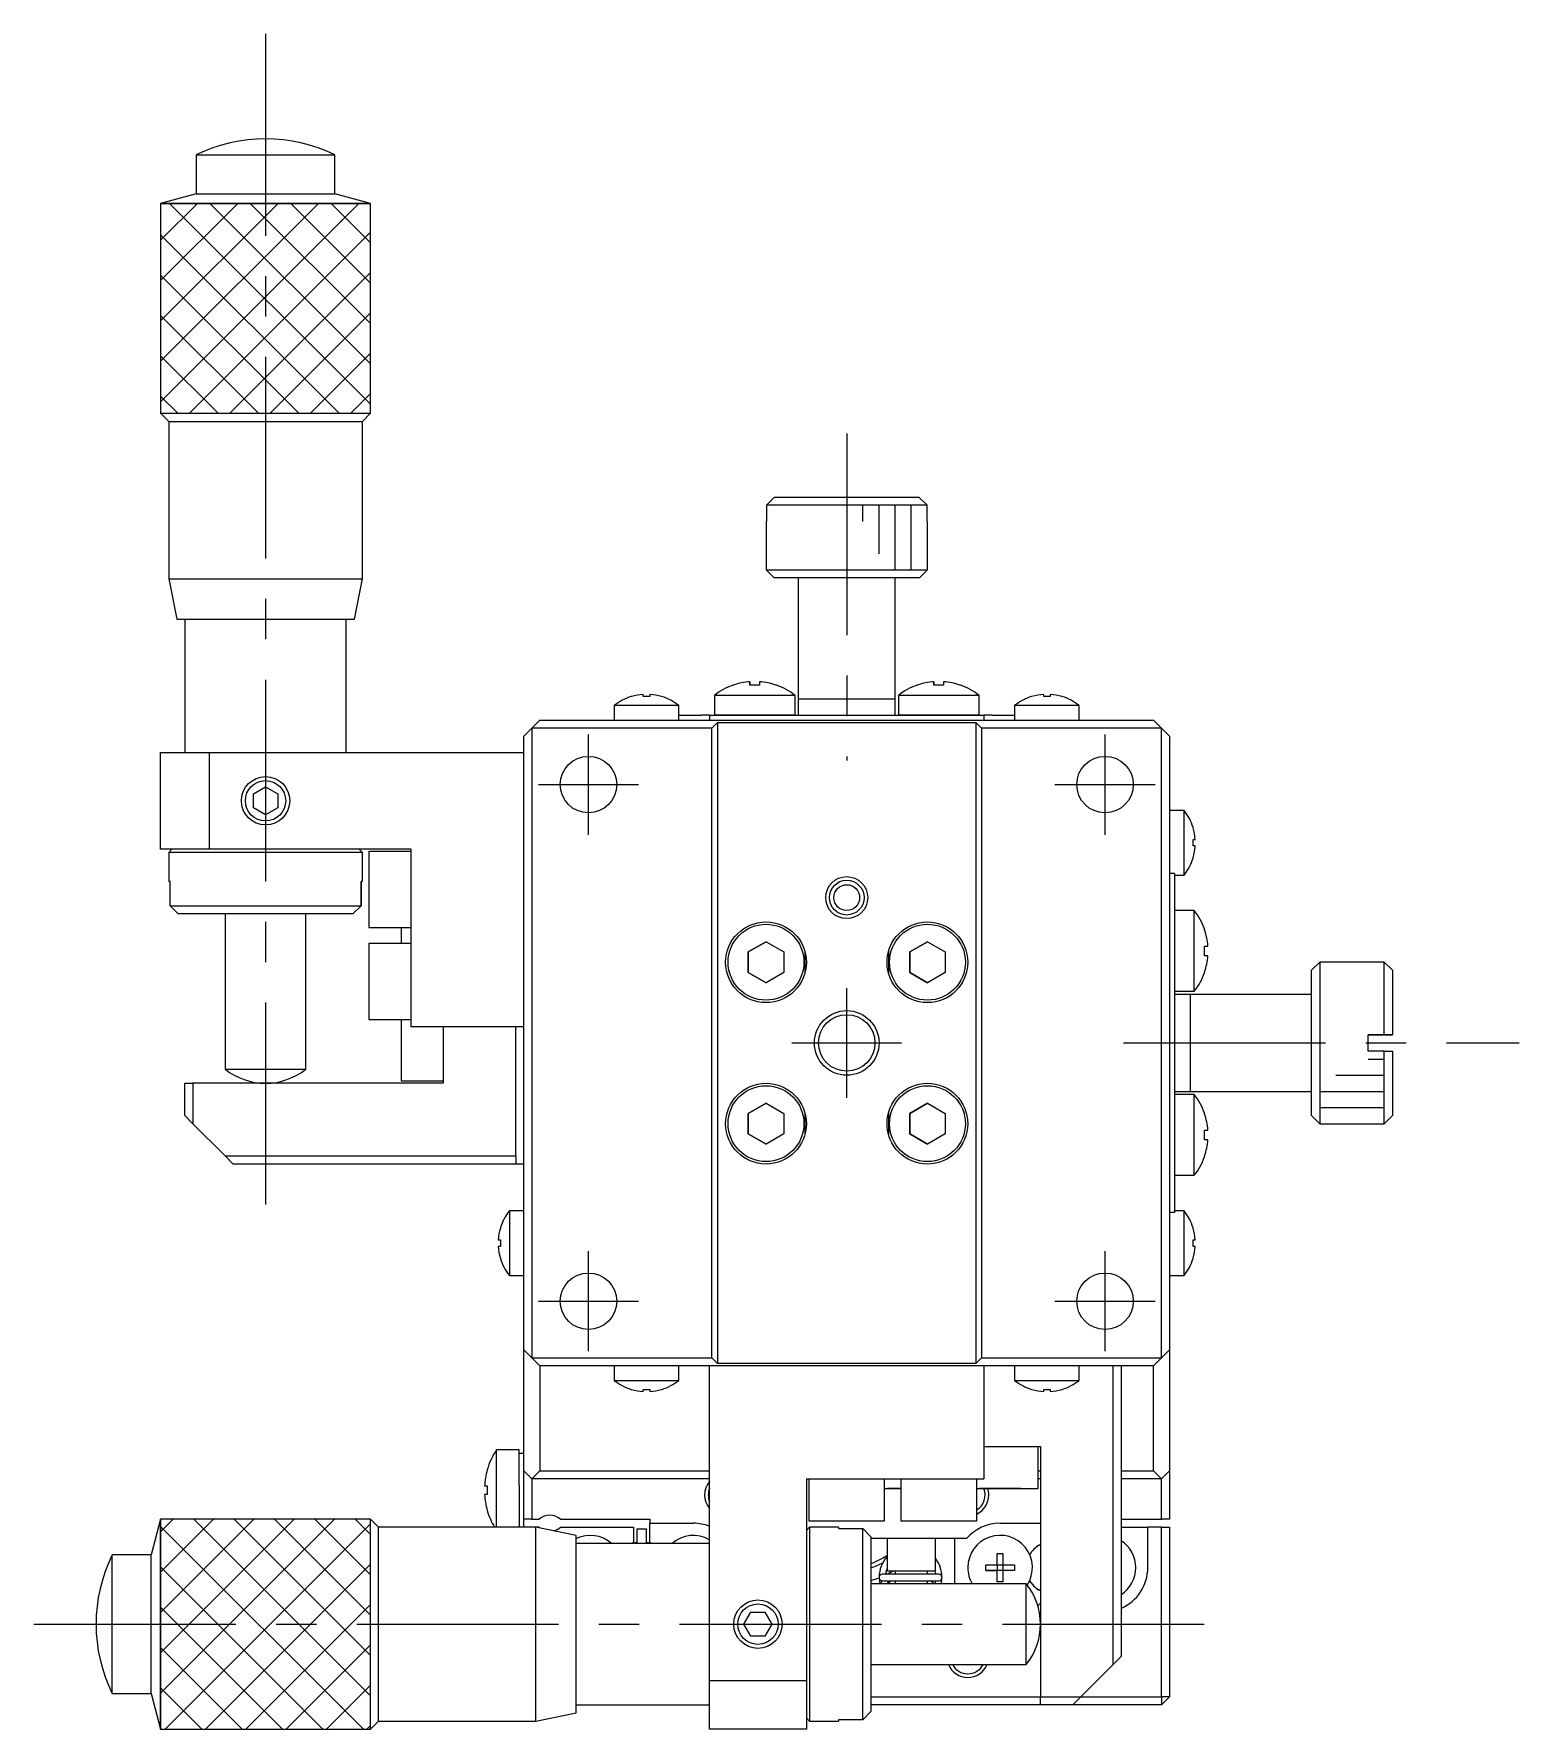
# Model space of a CAD drawing. Extents: x -314 to 359, y 3 to 518.
# Drawn here: x 267.4 to 359.4, y 227.7 to 332.7 of the extents above; entities that cross this region are included whole.
import ezdxf

# ---------------------------------------------------------------- set-up
doc = ezdxf.new("R2010")
doc.units = 0
doc.header["$LTSCALE"] = 10
doc.linetypes.add('CENTER', pattern=[2, 1.25, -0.25, 0.25, -0.25])
doc.linetypes.add('DASHED', pattern=[3.5, 2, -1.5])
doc.layers.get('0').update_dxf_attribs({"linetype": 'CONTINUOUS'})
doc.layers.add('CENTER', color=1, linetype='CENTER')

msp = doc.modelspace()

# ---------------------------------------------------------------- linework, layer by layer
at = {"color": 7, "linetype": 'CONTINUOUS'}
for p, q in [((277.415951, 325.180772), (282.626076, 325.180772)), ((277.415951, 325.180772), (277.415951, 322.770261)), ((282.626076, 325.180772), (286.015951, 325.180772)), ((286.015951, 322.770261), (286.015951, 325.180772)), ((277.415951, 322.770261), (275.215952, 322.180773)), ((277.415951, 322.770261), (282.626076, 322.770261)), ((282.626076, 322.770261), (286.015951, 322.770261)), ((288.21595, 322.180773), (286.015951, 322.770261)), ((275.215952, 322.180773), (283.091721, 322.180773)), ((275.215952, 322.180773), (275.215952, 309.180772)), ((283.091721, 322.180773), (288.21595, 322.180773)), ((288.21595, 309.180772), (288.21595, 322.180773)), ((275.215952, 309.180772), (283.091721, 309.180772)), ((275.215952, 309.180772), (275.715955, 308.68077)), ((283.091721, 309.180772), (288.21595, 309.180772)), ((287.715947, 308.68077), (288.21595, 309.180772)), ((275.715955, 308.68077), (282.985892, 308.68077)), ((275.715955, 308.68077), (275.715955, 298.930765)), ((282.985892, 308.68077), (287.715947, 308.68077)), ((287.715947, 298.930765), (287.715947, 308.68077)), ((312.741014, 303.480766), (313.243815, 303.980766)), ((312.741014, 303.480766), (312.741014, 302.480766)), ((322.690888, 303.480766), (312.741014, 303.480766)), ((313.243815, 303.980766), (322.188087, 303.980766)), ((322.188087, 303.980766), (322.690888, 303.480766)), ((322.690888, 302.480766), (322.690888, 303.480766)), ((312.741014, 302.480766), (312.715951, 302.480766)), ((312.715951, 302.480766), (312.715951, 299.480766)), ((322.715951, 302.480766), (322.690888, 302.480766)), ((322.715951, 299.480766), (322.715951, 302.480766)), ((312.715951, 299.480766), (322.715951, 299.480766)), ((312.715951, 299.480766), (313.215951, 298.980766)), ((322.215951, 298.980766), (322.715951, 299.480766)), ((275.715955, 298.930765), (282.985892, 298.930765)), ((275.715955, 298.930765), (276.215954, 296.430766)), ((282.985892, 298.930765), (287.715947, 298.930765)), ((287.215948, 296.430766), (287.715947, 298.930765)), ((322.215951, 298.980766), (313.215951, 298.980766)), ((314.715951, 298.980766), (313.215951, 298.980766)), ((320.715951, 298.980766), (314.715951, 298.980766)), ((320.715951, 298.980766), (314.715951, 298.980766)), ((314.715951, 298.980766), (314.715951, 291.480766)), ((322.215951, 298.980766), (320.715951, 298.980766)), ((320.715951, 291.480766), (320.715951, 298.980766)), ((276.215954, 296.430766), (282.880064, 296.430766)), ((276.715951, 296.430766), (276.715951, 288.180766)), ((282.880064, 296.430766), (287.215948, 296.430766)), ((286.715951, 288.180766), (286.715951, 296.430766)), ((310.699289, 292.346152), (310.665533, 292.346151)), ((310.699287, 292.346152), (310.665533, 292.346151)), ((311.715529, 292.346171), (311.715528, 292.558305)), ((311.715528, 292.558305), (311.715532, 292.346171)), ((312.315529, 292.346182), (311.715529, 292.346171)), ((312.315528, 292.558317), (312.315529, 292.346182)), ((313.365533, 292.346202), (313.331776, 292.346202)), ((313.365533, 292.346202), (313.331778, 292.346202)), ((322.099289, 292.346152), (322.065533, 292.346151)), ((322.099287, 292.346152), (322.065533, 292.346151)), ((323.115529, 292.346171), (323.115528, 292.558305)), ((323.115528, 292.558305), (323.115532, 292.346171)), ((323.715529, 292.346182), (323.115529, 292.346171)), ((323.715528, 292.558317), (323.715529, 292.346182)), ((324.765533, 292.346202), (324.731776, 292.346202)), ((324.765533, 292.346202), (324.731778, 292.346202)), ((305.315951, 291.078766), (303.315951, 291.078766)), ((303.315951, 291.078766), (303.315951, 290.180766)), ((304.387242, 291.636499), (304.365951, 291.636499)), ((305.115951, 291.636499), (305.115951, 291.768242)), ((305.515951, 291.636499), (305.115951, 291.636499)), ((307.315951, 291.078766), (305.315951, 291.078766)), ((305.515951, 291.768242), (305.515951, 291.636499)), ((306.265951, 291.636499), (306.24466, 291.636499)), ((307.315951, 290.180766), (307.315951, 291.078766)), ((314.515545, 291.703421), (309.515545, 291.703326)), ((309.515545, 291.703326), (309.515568, 290.480827)), ((314.515568, 290.480922), (314.515545, 291.703421)), ((320.715951, 291.480766), (314.715951, 291.480766)), ((320.715951, 291.480766), (314.715951, 291.480766)), ((314.715951, 291.480766), (314.715951, 290.480766)), ((320.715951, 290.480766), (320.715951, 291.480766)), ((325.915545, 291.703421), (320.915545, 291.703326)), ((320.915545, 291.703326), (320.915568, 290.480827)), ((325.915568, 290.480922), (325.915545, 291.703421)), ((330.115951, 291.078766), (328.115951, 291.078766)), ((328.115951, 291.078766), (328.115951, 290.180766)), ((329.187242, 291.636499), (329.165951, 291.636499)), ((329.915951, 291.636499), (329.915951, 291.768242)), ((330.315951, 291.636499), (329.915951, 291.636499)), ((332.115951, 291.078766), (330.115951, 291.078766)), ((330.315951, 291.768242), (330.315951, 291.636499)), ((331.065951, 291.636499), (331.04466, 291.636499)), ((332.115951, 290.180766), (332.115951, 291.078766)), ((298.715951, 290.180766), (298.215951, 289.680766)), ((298.715951, 290.180766), (336.715951, 290.180766)), ((307.315951, 290.480766), (308.215951, 290.480766)), ((308.215951, 290.480766), (308.715951, 290.480766)), ((309.215951, 290.480766), (308.715951, 290.480766)), ((309.215951, 290.480766), (309.215951, 290.180766)), ((309.215951, 290.480766), (311.215951, 290.480766)), ((309.365951, 289.680766), (309.715951, 290.030766)), ((314.515568, 290.480922), (309.515568, 290.480827)), ((309.715951, 290.030766), (325.715951, 290.030766)), ((309.715951, 290.030766), (309.715951, 250.330766)), ((313.315568, 290.480899), (310.715568, 290.48085)), ((313.315568, 290.480899), (310.715568, 290.48085)), ((311.215951, 290.480766), (324.215951, 290.480766)), ((314.515568, 290.480922), (313.315568, 290.480899)), ((313.315568, 290.480766), (313.315568, 290.480899)), ((325.915568, 290.480922), (320.915568, 290.480827)), ((324.715568, 290.480899), (322.115568, 290.48085)), ((324.715568, 290.480899), (322.115568, 290.48085)), ((324.215951, 290.480766), (326.215951, 290.480766)), ((325.915568, 290.480922), (324.715568, 290.480899)), ((324.715568, 290.480766), (324.715568, 290.480899)), ((325.715951, 290.030766), (326.065951, 289.680766)), ((325.715951, 290.030766), (325.715951, 250.330766)), ((326.215951, 290.480766), (326.215951, 290.180766)), ((326.715951, 290.480766), (326.215951, 290.480766)), ((326.715951, 290.480766), (327.215951, 290.480766)), ((327.215951, 290.480766), (328.115951, 290.480766)), ((337.215951, 289.680766), (336.715951, 290.180766)), ((298.215951, 289.680766), (297.715951, 289.180766)), ((297.715951, 251.180766), (297.715951, 289.180766)), ((298.215951, 289.680766), (298.215951, 250.680766)), ((309.365951, 289.680766), (298.215951, 289.680766)), ((309.365951, 250.680766), (309.365951, 289.680766)), ((326.065951, 289.680766), (326.065951, 250.680766)), ((337.215951, 289.680766), (326.065951, 289.680766)), ((337.215951, 250.680766), (337.215951, 289.680766)), ((337.715951, 289.180766), (337.215951, 289.680766)), ((337.715951, 289.180766), (337.715951, 283.580766)), ((275.215951, 282.180766), (275.215951, 288.180766)), ((275.215951, 288.180766), (278.215951, 288.180766)), ((278.215951, 288.180766), (278.215951, 282.180766)), ((278.215951, 288.180766), (297.715951, 288.180766)), ((280.965951, 285.613779), (281.715951, 286.046792)), ((280.965951, 284.747754), (280.965951, 285.613779)), ((281.715951, 286.046792), (282.465951, 285.613779)), ((282.465951, 285.613779), (282.465951, 284.747754)), ((281.715951, 284.314741), (280.965951, 284.747754)), ((282.465951, 284.747754), (281.715951, 284.314741)), ((338.61395, 284.580766), (337.715951, 284.580766)), ((338.61395, 280.580766), (338.61395, 284.580766)), ((337.715951, 283.580766), (337.715951, 281.580766)), ((339.171683, 283.509475), (339.171683, 283.530766)), ((339.171683, 282.780766), (339.303426, 282.780766)), ((339.171683, 282.380766), (339.171683, 282.780766)), ((278.215951, 282.180766), (275.215951, 282.180766)), ((275.915951, 282.180766), (275.715951, 281.980766)), ((287.715951, 281.980766), (275.715951, 281.980766)), ((275.715951, 281.980766), (275.715951, 280.180766)), ((290.715951, 282.180766), (278.215951, 282.180766)), ((287.715951, 281.980766), (287.515951, 282.180766)), ((287.715951, 280.180766), (287.715951, 281.980766)), ((288.115951, 282.030766), (288.115951, 277.330766)), ((290.715951, 282.030766), (288.115951, 282.030766)), ((290.715951, 282.180766), (290.715951, 271.180766)), ((337.715951, 281.580766), (337.715951, 258.780766)), ((339.303426, 282.380766), (339.171683, 282.380766)), ((339.171683, 281.630766), (339.171683, 281.652058)), ((338.015951, 280.680766), (337.715951, 280.680766)), ((338.015951, 280.680766), (338.015951, 278.680766)), ((338.015951, 280.580766), (338.61395, 280.580766)), ((275.799866, 280.180766), (275.715951, 280.180766)), ((275.799866, 278.680766), (275.799866, 280.180766)), ((287.715951, 280.180766), (287.632025, 280.180766)), ((287.632025, 280.180766), (287.632025, 278.680766)), ((287.632036, 278.680766), (287.632036, 280.180766)), ((275.799866, 278.680766), (287.632025, 278.680766)), ((276.307618, 278.180766), (275.799866, 278.680766)), ((287.632025, 278.680766), (287.124272, 278.180766)), ((338.015951, 278.680766), (338.015951, 261.680766)), ((339.238294, 278.381172), (338.015951, 278.381149)), ((339.238342, 275.881172), (339.238294, 278.381172)), ((287.124272, 278.180766), (276.307618, 278.180766)), ((279.215955, 278.180766), (279.215955, 268.558275)), ((284.215947, 268.558275), (284.215947, 278.180766)), ((288.115951, 277.330766), (290.715951, 277.330766)), ((290.115951, 277.330766), (290.115951, 276.330766)), ((339.88112, 277.197429), (339.881119, 277.231185)), ((288.115951, 276.330766), (288.115951, 271.630766)), ((290.715951, 276.330766), (288.115951, 276.330766)), ((311.615951, 275.815852), (312.715951, 276.450937)), ((312.715951, 276.450937), (311.615951, 275.815852)), ((312.715951, 276.450937), (313.815951, 275.815852)), ((321.615951, 275.815852), (322.715951, 276.450937)), ((322.715951, 276.450937), (321.615951, 275.815852)), ((322.715951, 276.450937), (323.815951, 275.815852)), ((339.881139, 276.181185), (340.093273, 276.181189)), ((339.88115, 275.581185), (339.881139, 276.181185)), ((311.615951, 274.545681), (311.615951, 275.815852)), ((311.615951, 275.815852), (311.615951, 274.545681)), ((313.815951, 275.815852), (313.815951, 274.545681)), ((315.115951, 275.880766), (315.115951, 274.480766)), ((320.315951, 274.480766), (320.315951, 275.880766)), ((321.615951, 274.545681), (321.615951, 275.815852)), ((321.615951, 275.815852), (321.615951, 274.545681)), ((323.815951, 275.815852), (323.815951, 274.545681)), ((339.238389, 273.381172), (339.238342, 275.881172)), ((340.093285, 275.581189), (339.88115, 275.581185)), ((347.015951, 275.180766), (346.515951, 274.680766)), ((347.015951, 275.180766), (347.015951, 270.180873)), ((351.015951, 275.180766), (347.015951, 275.180766)), ((351.015951, 270.680872), (351.015951, 275.180766)), ((351.515951, 274.680766), (351.015951, 275.180766)), ((312.715951, 273.910596), (311.615951, 274.545681)), ((311.615951, 274.545681), (312.715951, 273.910596)), ((313.815951, 274.545681), (312.715951, 273.910596)), ((322.715951, 273.910596), (321.615951, 274.545681)), ((321.615951, 274.545681), (322.715951, 273.910596)), ((323.815951, 274.545681), (322.715951, 273.910596)), ((339.88117, 274.531185), (339.88117, 274.56494)), ((346.515951, 270.180862), (346.515951, 274.680766)), ((351.515951, 274.680766), (351.515951, 270.680861)), ((338.015951, 273.381149), (339.238389, 273.381172)), ((339.015951, 273.180766), (338.015951, 273.180766)), ((339.015951, 267.180766), (339.015951, 273.180766)), ((339.015951, 267.180766), (339.015951, 273.180766)), ((346.515951, 273.180766), (339.015951, 273.180766)), ((288.115951, 271.630766), (290.715951, 271.630766)), ((290.115951, 271.630766), (290.115951, 267.830766)), ((297.715951, 271.180766), (290.715951, 271.180766)), ((292.715951, 271.180766), (292.715951, 267.680766)), ((297.215951, 263.180766), (297.215951, 271.180766)), ((346.515951, 265.680766), (346.515951, 270.180862)), ((347.015951, 270.180873), (347.015951, 265.180766)), ((350.015951, 270.680872), (351.015951, 270.680872)), ((350.015951, 269.680872), (350.015951, 270.680872)), ((351.015951, 270.680661), (350.015951, 270.680661)), ((351.515951, 270.680861), (351.015951, 270.680872)), ((351.015951, 270.680661), (351.515951, 270.680671)), ((351.515951, 270.680861), (351.515951, 270.680671)), ((351.015951, 269.680872), (350.015951, 269.680872)), ((351.015951, 265.180766), (351.015951, 269.680872)), ((351.015951, 269.680872), (351.515951, 269.680861)), ((351.515951, 269.680861), (351.515951, 265.680766)), ((279.215955, 268.558275), (282.245093, 268.558275)), ((282.245093, 268.558275), (284.215947, 268.558275)), ((290.115951, 267.830766), (292.715951, 267.830766)), ((276.715951, 265.680766), (276.715951, 267.680766)), ((276.715951, 267.680766), (277.215951, 267.680766)), ((277.215951, 267.680766), (277.215951, 265.180766)), ((292.715951, 267.680766), (277.215951, 267.680766)), ((338.015951, 267.180766), (339.015951, 267.180766)), ((339.238294, 266.981172), (338.015951, 266.981149)), ((339.015951, 267.180766), (346.515951, 267.180766)), ((339.238342, 264.481172), (339.238294, 266.981172)), ((277.215951, 265.180766), (276.715951, 265.680766)), ((311.615951, 265.815852), (312.715951, 266.450937)), ((312.715951, 266.450937), (311.615951, 265.815852)), ((311.615951, 264.545681), (311.615951, 265.815852)), ((311.615951, 265.815852), (311.615951, 264.545681)), ((312.715951, 266.450937), (313.815951, 265.815852)), ((313.815951, 265.815852), (313.815951, 264.545681)), ((315.115951, 265.880766), (315.115951, 264.480766)), ((320.315951, 264.480766), (320.315951, 265.880766)), ((321.615951, 265.815852), (322.715951, 266.450937)), ((322.715951, 266.450937), (321.615951, 265.815852)), ((321.615951, 264.545681), (321.615951, 265.815852)), ((321.615951, 265.815852), (321.615951, 264.545681)), ((322.715951, 266.450937), (323.815951, 265.815852)), ((323.815951, 265.815852), (323.815951, 264.545681)), ((339.88112, 265.797429), (339.881119, 265.831185)), ((346.515951, 265.680766), (347.015951, 265.180766)), ((351.015951, 265.180766), (351.515951, 265.680766)), ((277.215951, 265.180766), (279.215951, 263.180766)), ((339.881139, 264.781185), (340.093273, 264.781189)), ((339.88115, 264.181185), (339.881139, 264.781185)), ((347.015951, 265.180766), (351.015951, 265.180766)), ((312.715951, 263.910596), (311.615951, 264.545681)), ((311.615951, 264.545681), (312.715951, 263.910596)), ((313.815951, 264.545681), (312.715951, 263.910596)), ((322.715951, 263.910596), (321.615951, 264.545681)), ((321.615951, 264.545681), (322.715951, 263.910596)), ((323.815951, 264.545681), (322.715951, 263.910596)), ((339.238389, 261.981172), (339.238342, 264.481172)), ((340.093285, 264.181189), (339.88115, 264.181185)), ((279.215951, 263.180766), (297.215951, 263.180766)), ((279.715951, 262.680766), (279.215951, 263.180766)), ((297.215951, 262.680766), (279.715951, 262.680766)), ((297.215951, 263.180766), (297.215951, 262.680766)), ((297.715951, 262.680766), (297.215951, 262.680766)), ((339.88117, 263.131185), (339.88117, 263.16494)), ((338.015951, 261.981149), (339.238389, 261.981172)), ((338.015951, 261.680766), (338.015951, 259.680766)), ((296.817952, 259.780766), (296.817952, 255.780766)), ((297.715951, 259.780766), (296.817952, 259.780766)), ((338.015951, 259.680766), (337.715951, 259.680766)), ((338.61395, 259.780766), (338.015951, 259.780766)), ((338.61395, 255.780766), (338.61395, 259.780766)), ((296.260219, 258.730766), (296.260219, 258.709475)), ((337.715951, 258.780766), (337.715951, 256.780766)), ((339.171683, 258.709475), (339.171683, 258.730766)), ((296.128475, 257.980766), (296.260219, 257.980766)), ((296.260219, 257.580766), (296.128475, 257.580766)), ((296.260219, 257.980766), (296.260219, 257.580766)), ((339.171683, 257.980766), (339.303426, 257.980766)), ((339.171683, 257.580766), (339.171683, 257.980766)), ((339.303426, 257.580766), (339.171683, 257.580766)), ((296.260219, 256.852058), (296.260219, 256.830766)), ((337.715951, 256.780766), (337.715951, 251.180766)), ((339.171683, 256.830766), (339.171683, 256.852058)), ((296.817952, 255.780766), (297.715951, 255.780766)), ((337.715951, 255.780766), (338.61395, 255.780766)), ((297.715951, 243.680766), (297.715951, 251.180766)), ((297.715951, 251.180766), (298.215951, 250.680766)), ((337.215951, 250.680766), (337.715951, 251.180766)), ((337.715951, 251.180766), (337.715951, 243.680766)), ((298.215951, 250.680766), (309.365951, 250.680766)), ((298.215951, 250.680766), (298.715951, 250.180766)), ((298.715951, 250.180766), (298.715951, 243.680766)), ((336.715951, 250.180766), (298.715951, 250.180766)), ((303.315951, 250.180766), (303.315951, 249.282767)), ((307.315951, 249.282767), (307.315951, 250.180766)), ((309.215951, 230.680766), (309.215951, 250.180766)), ((309.715951, 250.330766), (309.365951, 250.680766)), ((325.715951, 250.330766), (309.715951, 250.330766)), ((326.065951, 250.680766), (325.715951, 250.330766)), ((326.065951, 250.680766), (337.215951, 250.680766)), ((326.215951, 250.180766), (326.215951, 243.180766)), ((328.115951, 250.180766), (328.115951, 249.282767)), ((332.115951, 249.282767), (332.115951, 250.180766)), ((334.215951, 231.680766), (334.215951, 250.180766)), ((334.715951, 250.180766), (334.715951, 232.180766)), ((336.715951, 250.180766), (337.215951, 250.680766)), ((336.715951, 243.680766), (336.715951, 250.180766)), ((303.315951, 249.282767), (307.315951, 249.282767)), ((328.115951, 249.282767), (332.115951, 249.282767)), ((304.365951, 248.725034), (304.387242, 248.725034)), ((305.115951, 248.725034), (305.515951, 248.725034)), ((305.115951, 248.593291), (305.115951, 248.725034)), ((305.515951, 248.725034), (305.515951, 248.593291)), ((306.24466, 248.725034), (306.265951, 248.725034)), ((329.165951, 248.725034), (329.187242, 248.725034)), ((329.915951, 248.725034), (330.315951, 248.725034)), ((329.915951, 248.593291), (329.915951, 248.725034)), ((330.315951, 248.725034), (330.315951, 248.593291)), ((331.04466, 248.725034), (331.065951, 248.725034)), ((296.024294, 240.180762), (296.024294, 244.980766)), ((297.415951, 244.980766), (296.024294, 244.980766)), ((297.415951, 244.780766), (297.415951, 244.980766)), ((297.415951, 242.780766), (297.415951, 244.780766)), ((297.415951, 244.780766), (297.715951, 244.780766)), ((326.215951, 245.180766), (329.715951, 245.180766)), ((329.565951, 242.580766), (329.565951, 245.180766)), ((329.715951, 245.180766), (329.715951, 229.680766)), ((295.446515, 243.742699), (295.45337, 243.739356)), ((297.715951, 240.680766), (297.715951, 243.680766)), ((297.715951, 243.680766), (298.215951, 243.180766)), ((298.215951, 243.180766), (298.715951, 243.680766)), ((298.715951, 243.680766), (309.215951, 243.680766)), ((329.565951, 243.680766), (329.715951, 243.680766)), ((334.715951, 243.680766), (336.715951, 243.680766)), ((336.715951, 243.680766), (337.215951, 243.180766)), ((337.215951, 243.180766), (337.715951, 243.680766)), ((337.715951, 243.680766), (337.715951, 240.680766)), ((295.280998, 242.740766), (295.45337, 242.740766)), ((295.45337, 242.740766), (295.45337, 242.220766)), ((297.415951, 242.780766), (297.415951, 241.405766)), ((298.215951, 243.180766), (298.215951, 240.680766)), ((309.215951, 243.180766), (298.215951, 243.180766)), ((315.215951, 243.180766), (326.215951, 243.180766)), ((315.215951, 243.180766), (315.215951, 230.680766)), ((315.365951, 243.180766), (315.365951, 240.580766)), ((320.065951, 240.580766), (320.065951, 243.180766)), ((320.065951, 242.580766), (321.065951, 242.580766)), ((320.065951, 242.580766), (321.065951, 242.580766)), ((320.24578, 242.580766), (320.880866, 242.580766)), ((320.880866, 242.580766), (320.24578, 242.580766)), ((320.880866, 242.580766), (321.065951, 242.580766)), ((321.065951, 242.580766), (320.880866, 242.580766)), ((321.065951, 243.180766), (321.065951, 240.580766)), ((325.765951, 240.580766), (325.765951, 243.180766)), ((325.765951, 242.580766), (329.565951, 242.580766)), ((325.765951, 242.580766), (327.215951, 242.580766)), ((325.94578, 242.580766), (326.580866, 242.580766)), ((326.580866, 242.580766), (325.94578, 242.580766)), ((326.580866, 242.580766), (327.851036, 242.580766)), ((327.851036, 242.580766), (326.580866, 242.580766)), ((327.215951, 242.580766), (329.565951, 242.580766)), ((327.851036, 242.580766), (328.486122, 242.580766)), ((328.486122, 242.580766), (327.851036, 242.580766)), ((329.715951, 243.180766), (329.565951, 243.180766)), ((337.215951, 243.180766), (334.715951, 243.180766)), ((337.215951, 240.680766), (337.215951, 243.180766)), ((295.45337, 242.220766), (295.280998, 242.220766)), ((275.215944, 240.680765), (274.626456, 238.480766)), ((275.215944, 227.680767), (275.215944, 240.680765)), ((288.215945, 240.680765), (275.215944, 240.680765)), ((288.215945, 227.680767), (288.215945, 240.680765)), ((288.715947, 240.180762), (288.215945, 240.680765)), ((295.45337, 241.222177), (295.446515, 241.218833)), ((297.415951, 241.405766), (297.415951, 240.180762)), ((297.715951, 240.180762), (297.715951, 240.680766)), ((298.215951, 240.680766), (297.715951, 240.680766)), ((298.215951, 240.680766), (298.654513, 240.680766)), ((299.977389, 240.680766), (305.515951, 240.680766)), ((305.515951, 240.680766), (305.515951, 240.430766)), ((315.365951, 240.580766), (320.065951, 240.580766)), ((321.065951, 240.580766), (325.765951, 240.580766)), ((334.715951, 240.680766), (337.215951, 240.680766)), ((337.715951, 240.680766), (337.215951, 240.680766)), ((288.715947, 228.18077), (288.715947, 240.180762)), ((298.465952, 240.180762), (288.715947, 240.180762)), ((298.654513, 240.180766), (298.465952, 240.180764)), ((298.465952, 228.18077), (298.465952, 240.180762)), ((300.965951, 239.680763), (298.465952, 240.180762)), ((299.977389, 240.180766), (304.515951, 240.180766)), ((300.965951, 228.680769), (300.965951, 239.680763)), ((304.515951, 240.180766), (304.515951, 239.231572)), ((304.715951, 240.080766), (304.715951, 239.180766)), ((304.715951, 240.080766), (305.315951, 240.080766)), ((305.315951, 239.180766), (305.315951, 240.080766)), ((305.515951, 240.430766), (308.215951, 240.430766)), ((305.515951, 239.231572), (305.515951, 240.430766)), ((315.415951, 240.180766), (315.215951, 239.980766)), ((315.415951, 240.180766), (315.415951, 228.180766)), ((317.215951, 240.180766), (315.415951, 240.180766)), ((317.215951, 240.180766), (317.215951, 240.096848)), ((317.215951, 240.096848), (318.715951, 240.096848)), ((318.715951, 228.264688), (318.715951, 240.096848)), ((318.715951, 240.096848), (319.215951, 239.589095)), ((319.215951, 239.589095), (319.215951, 228.772441)), ((325.136889, 239.480766), (319.215951, 239.480766)), ((320.215951, 239.480766), (320.215951, 237.480766)), ((323.215951, 237.480766), (323.215951, 239.480766)), ((324.415951, 236.680762), (324.415951, 239.480766)), ((327.215951, 240.430766), (329.715951, 240.430766)), ((334.715951, 240.180766), (336.365951, 240.180766)), ((336.365951, 237.680766), (336.365951, 240.180766)), ((337.215951, 240.180766), (336.365951, 240.180766)), ((337.215951, 229.680766), (337.215951, 240.180766)), ((337.215951, 240.180766), (337.715951, 240.180766)), ((337.715951, 240.180766), (337.715951, 229.680766)), ((272.215945, 229.880766), (272.215945, 238.480766)), ((274.626456, 238.480766), (272.215945, 238.480766)), ((274.626456, 229.880766), (274.626456, 238.480766)), ((309.215951, 239.180766), (300.965951, 239.180766)), ((304.515951, 239.231572), (304.427953, 239.180766)), ((305.603949, 239.180766), (305.515951, 239.231572)), ((327.035951, 238.567128), (327.395951, 238.567128)), ((327.035951, 237.860766), (327.035951, 238.567128)), ((327.395951, 238.567128), (327.395951, 237.860766)), ((329.655856, 239.081406), (329.715951, 239.116102)), ((320.130845, 237.274307), (320.178867, 237.503974)), ((320.178867, 237.503974), (320.215512, 237.615025)), ((320.215951, 237.480766), (323.215951, 237.480766)), ((320.715951, 237.480766), (320.715951, 237.274285)), ((322.715951, 237.274285), (322.715951, 237.480766)), ((323.165725, 237.480856), (323.206928, 237.274289)), ((326.329589, 237.860766), (327.035951, 237.860766)), ((326.329589, 237.500766), (326.329589, 237.860766)), ((327.035951, 237.500766), (326.329589, 237.500766)), ((326.329589, 237.500766), (327.035951, 237.500766)), ((327.046323, 237.850394), (327.035951, 237.860766)), ((327.046323, 237.511138), (327.035951, 237.500766)), ((327.035951, 236.794405), (327.035951, 237.500766)), ((327.046323, 237.850394), (327.385579, 237.850394)), ((327.046323, 237.511138), (327.046323, 237.850394)), ((327.385579, 237.511138), (327.046323, 237.511138)), ((327.385579, 237.850394), (327.395951, 237.860766)), ((327.385579, 237.850394), (327.385579, 237.511138)), ((327.385579, 237.511138), (327.395951, 237.500766)), ((327.395951, 237.860766), (328.102312, 237.860766)), ((327.395951, 237.500766), (327.395951, 236.794405)), ((328.102312, 237.500766), (327.395951, 237.500766)), ((328.102312, 237.500766), (327.395951, 237.500766)), ((328.102312, 237.860766), (328.102312, 237.500766)), ((328.838442, 236.680762), (319.215951, 236.680762)), ((319.720507, 237.048793), (319.760795, 236.680666)), ((319.887047, 236.87693), (319.827196, 236.680793)), ((323.419029, 237.274285), (319.919029, 237.274285)), ((319.919029, 236.874285), (323.419029, 236.874285)), ((320.237933, 236.680786), (320.239322, 236.684442)), ((320.239322, 236.684442), (320.245026, 236.698119)), ((320.245026, 236.698119), (320.251418, 236.711486)), ((320.251418, 236.711486), (320.258479, 236.724508)), ((320.258479, 236.724508), (320.266188, 236.737153)), ((320.266188, 236.737153), (320.274522, 236.74939)), ((320.274522, 236.74939), (320.283458, 236.761189)), ((320.283458, 236.761189), (320.292972, 236.772522)), ((320.292972, 236.772522), (320.303037, 236.783362)), ((320.303037, 236.783362), (320.313625, 236.793685)), ((320.313625, 236.793685), (320.324709, 236.803468)), ((320.324709, 236.803468), (320.33626, 236.812687)), ((320.33626, 236.812687), (320.348248, 236.821324)), ((320.348248, 236.821324), (320.360642, 236.829359)), ((320.360642, 236.829359), (320.373411, 236.836776)), ((320.373411, 236.836776), (320.386524, 236.843559)), ((320.386524, 236.843559), (320.399948, 236.849693)), ((320.399948, 236.849693), (320.413652, 236.855167)), ((320.413652, 236.855167), (320.427601, 236.859969)), ((320.427601, 236.859969), (320.441764, 236.864089)), ((320.441764, 236.864089), (320.456106, 236.86752)), ((320.456106, 236.86752), (320.470593, 236.870255)), ((320.470593, 236.870255), (320.485193, 236.872288)), ((320.485193, 236.872288), (320.499871, 236.873615)), ((320.499871, 236.873615), (320.514593, 236.874235)), ((320.514593, 236.874235), (320.519916, 236.874285)), ((320.715951, 236.874285), (320.715951, 236.680762)), ((322.715951, 236.680762), (322.715951, 236.874285)), ((322.818142, 236.874285), (322.832096, 236.873958)), ((322.832096, 236.873958), (322.846791, 236.872923)), ((322.846791, 236.872923), (322.861417, 236.871184)), ((322.861417, 236.871184), (322.87594, 236.868743)), ((322.87594, 236.868743), (322.890327, 236.865606)), ((322.890327, 236.865606), (322.904544, 236.86178)), ((322.904544, 236.86178), (322.918558, 236.857272)), ((322.918558, 236.857272), (322.932336, 236.852094)), ((322.932336, 236.852094), (322.945847, 236.846254)), ((322.945847, 236.846254), (322.959058, 236.839767)), ((322.959058, 236.839767), (322.971937, 236.832645)), ((322.971937, 236.832645), (322.984454, 236.824903)), ((322.984454, 236.824903), (322.996578, 236.816558)), ((322.996578, 236.816558), (323.00828, 236.807629)), ((323.00828, 236.807629), (323.01953, 236.798134)), ((323.01953, 236.798134), (323.030299, 236.788093)), ((323.030299, 236.788093), (323.040561, 236.77753)), ((323.040561, 236.77753), (323.050288, 236.766468)), ((323.050288, 236.766468), (323.059455, 236.754931)), ((323.059455, 236.754931), (323.068037, 236.742947)), ((323.068037, 236.742947), (323.076009, 236.730543)), ((323.076009, 236.730543), (323.083351, 236.717749)), ((323.083351, 236.717749), (323.09004, 236.704594)), ((323.09004, 236.704594), (323.096057, 236.691112)), ((323.096057, 236.691112), (323.100125, 236.680786)), ((323.207231, 236.874192), (323.169182, 236.680621)), ((323.577541, 236.680749), (323.61754, 237.047375)), ((327.395951, 236.794405), (327.035951, 236.794405)), ((328.838442, 231.68077), (328.838442, 236.680762)), ((329.715951, 236.245431), (329.655856, 236.280127)), ((329.551403, 235.316218), (329.715951, 235.480766)), ((311.349926, 234.180766), (311.782938, 234.930766)), ((311.782938, 233.430766), (311.349926, 234.180766)), ((311.782938, 234.930766), (312.648964, 234.930766)), ((312.648964, 234.930766), (313.081976, 234.180766)), ((313.081976, 234.180766), (312.648964, 233.430766)), ((329.715951, 234.680766), (329.68457, 234.680766)), ((312.648964, 233.430766), (311.782938, 233.430766)), ((334.715951, 232.180766), (334.215951, 231.680766)), ((319.215951, 231.68077), (328.838442, 231.68077)), ((332.215951, 229.680766), (334.215951, 231.680766)), ((309.215951, 230.680766), (315.215951, 230.680766)), ((309.215951, 227.680766), (309.215951, 230.680766)), ((315.215951, 230.680766), (315.215951, 227.680766)), ((272.215945, 229.880766), (274.626456, 229.880766)), ((274.626456, 229.880766), (275.215944, 227.680767)), ((300.965951, 229.180766), (309.215951, 229.180766)), ((329.715951, 229.180766), (319.215951, 229.180766)), ((319.215971, 229.680766), (329.715951, 229.680766)), ((329.715951, 229.680766), (332.215951, 229.680766)), ((329.715951, 229.180766), (329.715951, 229.680766)), ((331.715951, 229.180766), (329.715951, 229.180766)), ((332.215951, 229.680766), (331.715951, 229.180766)), ((337.215951, 229.180766), (331.715951, 229.180766)), ((332.215951, 229.680766), (337.215951, 229.680766)), ((337.215951, 229.680766), (337.215951, 229.180766)), ((337.715951, 229.680766), (337.215951, 229.180766)), ((337.715951, 229.680766), (337.215951, 229.680766)), ((288.215945, 227.680767), (288.715947, 228.18077)), ((288.715947, 228.18077), (298.465952, 228.18077)), ((298.465952, 228.18077), (300.965951, 228.680769)), ((315.215951, 228.380766), (315.415951, 228.180766)), ((315.415951, 228.180766), (317.215951, 228.180766)), ((318.715951, 228.264688), (317.215951, 228.264688)), ((317.215951, 228.264688), (317.215951, 228.180766)), ((319.215951, 228.772441), (318.715951, 228.264688)), ((275.215944, 227.680767), (288.215945, 227.680767)), ((315.215951, 227.680766), (309.215951, 227.680766))]:
    msp.add_line(p, q, dxfattribs=at)
at = {"color": 3, "linetype": 'CONTINUOUS'}
for p, q in [((275.215952, 319.90113), (277.495596, 322.180773)), ((275.215952, 317.40113), (279.995596, 322.180773)), ((275.215952, 314.90113), (282.495596, 322.180773)), ((275.215952, 312.40113), (284.995596, 322.180773)), ((275.215952, 309.90113), (287.495596, 322.180773)), ((275.772509, 322.180773), (288.21595, 309.737333)), ((278.272509, 322.180773), (288.21595, 312.237333)), ((280.772509, 322.180773), (288.21595, 314.737333)), ((283.272509, 322.180773), (288.21595, 317.237333)), ((285.772509, 322.180773), (288.21595, 319.737333)), ((276.995595, 309.180772), (288.21595, 320.401128)), ((275.215952, 320.237331), (286.27251, 309.180772)), ((275.215952, 317.737331), (283.77251, 309.180772)), ((279.495595, 309.180772), (288.21595, 317.901128)), ((275.215952, 315.237331), (281.27251, 309.180772)), ((281.995595, 309.180772), (288.21595, 315.401128)), ((284.495595, 309.180772), (288.21595, 312.901128)), ((275.215952, 312.737331), (278.77251, 309.180772)), ((275.215952, 310.237331), (276.27251, 309.180772)), ((286.995595, 309.180772), (288.21595, 310.401128)), ((318.715951, 302.480766), (318.715951, 303.480766)), ((319.715951, 300.480766), (319.715951, 303.480766)), ((320.715951, 299.480766), (320.715951, 303.480766)), ((321.715951, 299.480766), (321.715951, 303.480766)), ((350.015951, 269.180766), (351.015951, 269.180766)), ((348.015951, 268.180766), (351.015951, 268.180766)), ((347.015951, 267.180766), (351.015951, 267.180766)), ((347.015951, 266.180766), (351.015951, 266.180766)), ((275.215944, 239.901122), (275.995588, 240.680765)), ((275.215944, 237.401122), (278.495588, 240.680765)), ((275.215944, 234.901122), (280.995588, 240.680765)), ((275.215944, 232.401122), (283.495588, 240.680765)), ((275.215944, 229.901122), (285.995588, 240.680765)), ((277.272517, 240.680765), (288.215945, 229.737338)), ((279.772517, 240.680765), (288.215945, 232.237338)), ((282.272517, 240.680765), (288.215945, 234.737338)), ((284.772517, 240.680765), (288.215945, 237.237338)), ((287.272517, 240.680765), (288.215945, 239.737338)), ((275.215944, 240.237339), (287.772515, 227.680767)), ((275.49559, 227.680767), (288.215945, 240.401123)), ((275.215944, 237.737339), (285.272515, 227.680767)), ((277.99559, 227.680767), (288.215945, 237.901123)), ((275.215944, 235.237339), (282.772515, 227.680767)), ((280.49559, 227.680767), (288.215945, 235.401123)), ((275.215944, 232.737339), (280.272515, 227.680767)), ((282.99559, 227.680767), (288.215945, 232.901123)), ((275.215944, 230.237339), (277.772515, 227.680767)), ((285.49559, 227.680767), (288.215945, 230.401123)), ((287.99559, 227.680767), (288.215945, 227.901123)), ((275.215944, 227.737339), (275.272515, 227.680767))]:
    msp.add_line(p, q, dxfattribs=at)
at = {"color": 3, "linetype": 'DASHED'}
for p, q in [((288.21595, 322.180773), (275.215952, 322.180773)), ((275.215952, 322.180773), (275.215952, 309.180772)), ((288.21595, 309.180772), (288.21595, 322.180773)), ((275.215952, 309.180772), (288.21595, 309.180772)), ((288.215945, 240.680765), (275.215944, 240.680765)), ((275.215944, 240.680765), (275.215944, 227.680767)), ((288.215945, 227.680767), (288.215945, 240.680765)), ((275.215944, 227.680767), (288.215945, 227.680767))]:
    msp.add_line(p, q, dxfattribs=at)
at = {"color": 7, "linetype": 'CONTINUOUS'}
for centre, radius in [((301.715951, 286.180766), 1.75), ((333.715951, 286.180766), 1.75), ((281.715951, 285.180766), 1.25), ((317.715951, 279.180766), 1.075), ((317.715951, 279.180766), 0.8), ((312.715951, 275.180766), 2.5), ((312.715951, 275.180766), 2.35), ((322.715951, 275.180766), 2.5), ((322.715951, 275.180766), 2.35), ((317.715951, 270.180766), 2), ((317.715951, 270.180766), 1.75), ((312.715951, 265.180766), 2.5), ((312.715951, 265.180766), 2.35), ((322.715951, 265.180766), 2.5), ((322.715951, 265.180766), 2.35), ((301.715951, 254.180766), 1.75), ((333.715951, 254.180766), 1.75), ((312.215951, 234.180766), 1.25)]:
    msp.add_circle(centre, radius, dxfattribs=at)
at = {"color": 3, "linetype": 'CONTINUOUS'}
for centre, radius in [((281.715951, 285.180766), 1.5), ((317.715951, 279.180766), 1.3), ((312.215951, 234.180766), 1.5)]:
    msp.add_circle(centre, radius, dxfattribs=at)
at = {"color": 7, "linetype": 'CONTINUOUS'}
for centre, radius, start, end in [((281.715949, 316.435772), 9.745001, 63.816203, 116.183785), ((312.015604, 288.580875), 4, 109.725722, 128.683276), ((312.015603, 288.580875), 3.988734, 94.314483, 109.269292), ((312.015603, 288.580875), 3.988734, 70.732886, 85.687695), ((312.015604, 288.580875), 4, 51.318901, 70.276455), ((323.415604, 288.580875), 4, 109.725722, 128.683276), ((323.415603, 288.580875), 3.988734, 94.314483, 109.269292), ((323.415603, 288.580875), 3.988734, 70.732886, 85.687695), ((323.415604, 288.580875), 4, 51.318901, 70.276455), ((305.315951, 288.580766), 3.2, 107.270005, 128.682187), ((305.315951, 288.580766), 3.193744, 93.59035, 106.905258), ((305.315951, 288.580766), 3.193744, 73.094742, 86.40965), ((305.315951, 288.580766), 3.2, 51.317813, 72.729995), ((330.115951, 288.580766), 3.2, 107.270005, 128.682187), ((330.115951, 288.580766), 3.193744, 93.59035, 106.905258), ((330.115951, 288.580766), 3.193744, 73.094742, 86.40965), ((330.115951, 288.580766), 3.2, 51.317813, 72.729995), ((336.115951, 282.580766), 3.2, 17.270005, 38.682187), ((336.115951, 282.580766), 3.193744, 3.59035, 16.905258), ((336.115951, 282.580766), 3.2, 321.317813, 342.729995), ((336.115951, 282.580766), 3.193744, 343.094742, 356.40965), ((336.115843, 275.881113), 4, 19.725722, 38.683276), ((336.115843, 275.881113), 3.988734, 4.314483, 19.269292), ((336.115843, 275.881113), 3.988734, 340.732886, 355.687695), ((336.115843, 275.881113), 4, 321.318901, 340.276455), ((281.715948, 271.680771), 3.999997, 231.317826, 270), ((281.715948, 271.680771), 3.999997, 270, 308.682204), ((336.115843, 264.481113), 4, 19.725722, 38.683276), ((336.115843, 264.481113), 3.988734, 4.314483, 19.269292), ((336.115843, 264.481113), 3.988734, 340.732886, 355.687695), ((336.115843, 264.481113), 4, 321.318901, 340.276455), ((299.315951, 257.780766), 3.2, 141.317813, 162.729995), ((336.115951, 257.780766), 3.2, 17.270005, 38.682187), ((299.315951, 257.780766), 3.193744, 163.094742, 176.40965), ((336.115951, 257.780766), 3.193744, 3.59035, 16.905258), ((299.315951, 257.780766), 3.193744, 183.59035, 196.905258), ((336.115951, 257.780766), 3.193744, 343.094742, 356.40965), ((299.315951, 257.780766), 3.2, 197.270005, 218.682187), ((336.115951, 257.780766), 3.2, 321.317813, 342.729995), ((305.315951, 251.780766), 3.2, 231.317813, 252.729995), ((305.315951, 251.780766), 3.2, 287.270005, 308.682187), ((330.115951, 251.780766), 3.2, 231.317813, 252.729995), ((330.115951, 251.780766), 3.2, 287.270005, 308.682187), ((305.315951, 251.780766), 3.193744, 253.094742, 266.40965), ((305.315951, 251.780766), 3.193744, 273.59035, 286.905258), ((330.115951, 251.780766), 3.193744, 253.094742, 266.40965), ((330.115951, 251.780766), 3.193744, 273.59035, 286.905258), ((299.765951, 242.480766), 4.5, 146.251011, 163.714157), ((299.765951, 242.480766), 4.492483, 163.73057, 176.682184), ((310.215951, 242.180766), 1.075, 158.471096, 180), ((325.215951, 242.180766), 1.075, 300.772325, 21.844757), ((299.765951, 242.480766), 4.492483, 183.317816, 196.26943), ((310.215951, 242.180766), 1.075, 180, 201.528904), ((299.765951, 242.480766), 4.5, 196.285843, 210.737928), ((299.315951, 239.930766), 1, 48.590378, 131.409622), ((299.315951, 240.930766), 1, 228.590378, 233.130586), ((299.315951, 240.930766), 1, 284.249584, 311.409622), ((301.815951, 237.680766), 2, 48.590378, 115.150663), ((308.215951, 237.680766), 2, 60, 131.409622), ((308.215951, 237.680766), 2.75, 68.676314, 90), ((327.215951, 237.680766), 2.75, 90, 139.114807), ((327.215951, 237.680766), 2, 327.354371, 180), ((280.960945, 234.180769), 9.745001, 153.816215, 206.183798), ((305.015952, 237.680766), 1.5875, 100.89309, 109.111732), ((305.015952, 237.680766), 1.5875, 70.888268, 79.106984), ((317.715951, 242.180766), 4.5, 289.471221, 303.748989), ((321.672963, 237.072538), 1.952708, 138.275844, 179.150244), ((330.530856, 237.565861), 1.75, 120, 148.118467), ((330.41595, 237.680766), 1.5875, 135.000249, 149.566737), ((330.41595, 237.680766), 1.5875, 116.164144, 135.000249), ((333.615951, 237.680766), 2, 303.367013, 56.632987), ((317.715951, 242.180766), 4.75, 288.40848, 298.064565), ((317.715951, 242.180766), 5.5, 296.863245, 301.290445), ((321.673862, 237.075602), 1.943782, 0.705552, 37.486733), ((327.215951, 237.680766), 2, 180, 210.000132), ((333.615951, 237.680766), 2.75, 293.578178, 0), ((317.715951, 242.180766), 5.5, 285.82662, 291.364889), ((319.919029, 237.074285), 0.2, 90, 270), ((317.715951, 242.180766), 6, 295.328568, 297.820553), ((323.419029, 237.074285), 0.2, 270, 90), ((325.715946, 234.180769), 3.999997, 0, 38.682173), ((330.530856, 237.795671), 1.75, 211.881533, 240), ((330.41595, 237.680766), 1.5875, 210.433263, 224.999751), ((330.41595, 237.680766), 1.5875, 224.999751, 243.835856), ((325.715946, 234.180769), 3.999997, 321.317795, 0), ((325.215951, 232.180766), 1.075, 207.717507, 332.282493)]:
    msp.add_arc(centre, radius, start, end, dxfattribs=at)
at = {"color": 3, "linetype": 'CONTINUOUS'}
for centre, radius, start, end in [((310.215951, 242.180766), 1.3, 140.284863, 219.715137), ((325.215951, 242.180766), 1.3, 0, 17.920213), ((325.215951, 242.180766), 1.3, 295.028999, 0), ((317.715951, 242.180766), 4.5, 289.471221, 303.748989), ((317.715951, 242.180766), 4.75, 288.40848, 298.062526), ((325.215951, 232.180766), 1.3, 202.619674, 337.380326)]:
    msp.add_arc(centre, radius, start, end, dxfattribs=at)
at = {"layer": 'CENTER', "color": 1, "linetype": 'CENTER'}
for p, q in [((281.715951, 332.68077), (281.715951, 260.18077)), ((317.715951, 307.93077), (317.715951, 287.68077)), ((301.715951, 283.080766), (301.715951, 289.280766)), ((333.715951, 283.080766), (333.715951, 289.280766)), ((298.615951, 286.180766), (304.815951, 286.180766)), ((330.615951, 286.180766), (336.815951, 286.180766)), ((317.715951, 266.780766), (317.715951, 273.580766)), ((314.315951, 270.180766), (321.115951, 270.180766)), ((334.865947, 270.180766), (359.365947, 270.180766)), ((301.715951, 251.080766), (301.715951, 257.280766)), ((333.715951, 251.080766), (333.715951, 257.280766)), ((298.615951, 254.180766), (304.815951, 254.180766)), ((330.615951, 254.180766), (336.815951, 254.180766)), ((267.365947, 234.180766), (340.365947, 234.180766))]:
    msp.add_line(p, q, dxfattribs=at)

doc.saveas('drawing.dxf')
